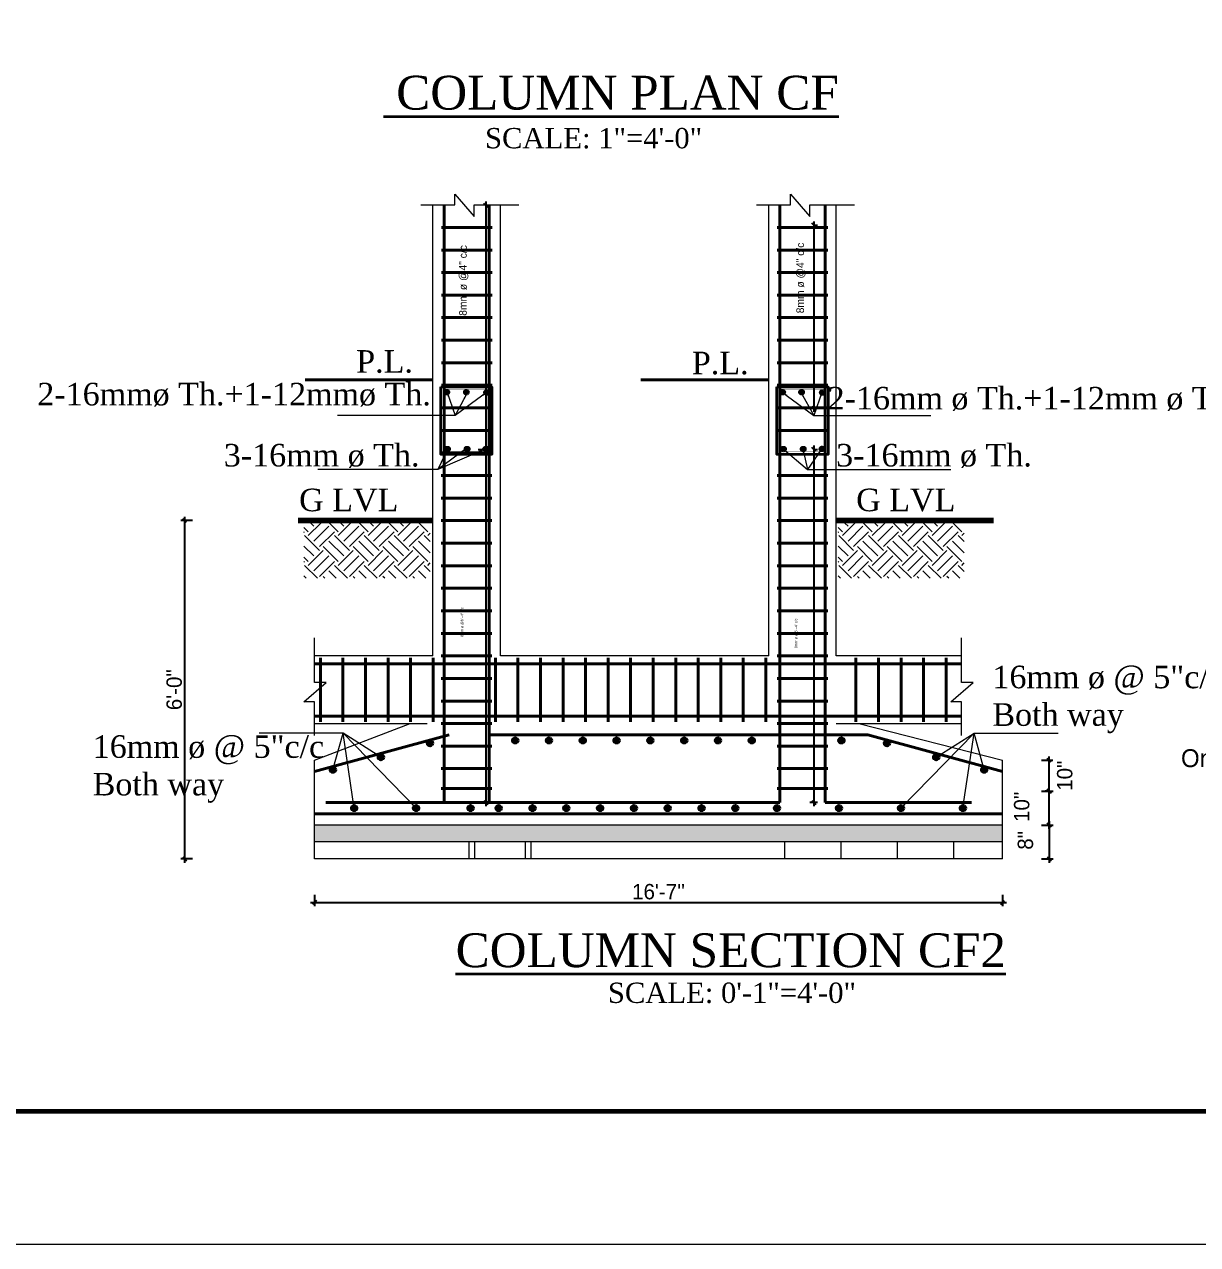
# Model space of a CAD drawing. Header units: inches. Extents: x -12073856 to 12321241, y -1226296 to 1319224.
# Drawn here: x 121925.4 to 122383.5, y 44298.9 to 44775.1 of the extents above; entities that cross this region are included whole.
import ezdxf
from ezdxf.enums import TextEntityAlignment as Align

# ---------------------------------------------------------------- set-up
doc = ezdxf.new("R2010")
doc.units = ezdxf.units.IN
doc.header["$MEASUREMENT"] = 0
doc.header["$PDMODE"] = 35
doc.linetypes.add('ACAD_ISO04W100', pattern=[30, 24, -3, 0, -3])
for name, color, linetype, lineweight in [('BORDER', 7, 'Continuous', 60), ('cl', 4, 'ACAD_ISO04W100', 15), ('Column', 181, 'Continuous', 40), ('DIM_LINE', 173, 'Continuous', 20), ('HACTH', 253, 'Continuous', 5), ('Hatch', 9, 'Continuous', 9), ('ST-REINFOR', 201, 'Continuous', 40), ('TEXT', 255, 'Continuous', 35), ('TRENCH', 1, 'Continuous', 35), ('WALL ELV', 20, 'Continuous', 20), ('WALL SEC', 2, 'Continuous', 35), ('Window', 3, 'Continuous', 0)]:
    doc.layers.add(name, color=color, linetype=linetype, lineweight=lineweight)
doc.styles.add('NIR', font='COPRGTL.TTF')
doc.styles.add('ordinary', font='times.ttf')
doc.styles.get("Standard").update_dxf_attribs({"font": 'arial.ttf'})
doc.styles.add('Text', font='GOTHIC.TTF', dxfattribs={"height": 6})
doc.styles.add('TIMES 48', font='times.ttf', dxfattribs={"height": 4})
doc.dimstyles.new('Copy of Standard', dxfattribs={"dimtxt": 12, "dimasz": 4, "dimexe": 0, "dimexo": 6, "dimgap": 3, "dimtad": 1, "dimdec": 0, "dimzin": 0, "dimdsep": 46, "dimlunit": 4, "dimtxsty": 'Standard', "dimblk": 'ARCHTICK', "dimcen": 0.09, "dimdle": 3, "dimclrd": 256, "dimadec": 0, "dimazin": 0, "dimtfac": 1, "dimtdec": 0, "dimtofl": 0, "dimtmove": 0, "dimatfit": 3, "dimfxl": 1, "dimfxlon": 1, "dimtolj": 1, "dimtzin": 0, "dimlwd": -1, "dimarcsym": 0})
doc.dimstyles.new('nir 48', dxfattribs={"dimscale": 0.5, "dimtxt": 24, "dimasz": 3, "dimexe": 3, "dimexo": 6, "dimgap": 2, "dimtad": 3, "dimdec": 0, "dimzin": 3, "dimlunit": 4, "dimtxsty": 'NIR', "dimblk": 'OBLIQUE', "dimcen": 2.5, "dimdle": 3, "dimclrt": 3, "dimadec": 0, "dimazin": 0, "dimtfac": 1, "dimtdec": 0, "dimtmove": 2, "dimatfit": 3, "dimfxl": 1, "dimarcsym": 0})

# ---------------------------------------------------------------- blocks, each defined once
blk = doc.blocks.new('REIURETT')
at = {"layer": 'TEXT', "style": 'Text'}
blk.add_text('One layer brick flat soling', height=7, dxfattribs=at).set_placement((879823.52, -15213.72))
blk = doc.blocks.new('_ArchTick')
at = {"color": 0, "linetype": 'ByBlock', "const_width": 0.15}
blk.add_lwpolyline([(-0.5, -0.5), (0.5, 0.5)], dxfattribs=at)
blk = doc.blocks.new('_Oblique')
at = {"color": 0, "linetype": 'ByBlock', "lineweight": -2}
blk.add_line((-0.5, -0.5), (0.5, 0.5), dxfattribs=at)
blk = doc.blocks.new('*D1444')
at = {"layer": 'Defpoints', "color": 0, "transparency": 16777216}
for p in [(122103.48, 44704.42), (122105.6, 44609.22), (122111.26, 44609.22)]:
    blk.add_point(p, dxfattribs=at)
at = {"layer": 'DIM_LINE', "color": 0, "linetype": 'ByBlock', "lineweight": -2, "transparency": 16777216}
blk.add_line((122105.6, 44705.92), (122105.6, 44607.72), dxfattribs=at)
at = {"layer": 'DIM_LINE', "color": 0, "lineweight": -2, "transparency": 16777216}
for p, q in [((122105.6, 44704.42), (122107.1, 44704.42)), ((122108.26, 44609.22), (122104.1, 44609.22))]:
    blk.add_line(p, q, dxfattribs=at)
at = {"layer": 'DIM_LINE', "color": 0, "lineweight": -2, "transparency": 16777216, "xscale": 1.5, "yscale": 1.5, "zscale": 1.5}
for p, rotation in [((122105.6, 44704.42), 90), ((122105.6, 44609.22), 270)]:
    blk.add_blockref('_Oblique', p, dxfattribs=dict(at, rotation=rotation))
at = {"layer": 'DIM_LINE', "color": 3, "transparency": 16777216, "insert": (122096.92, 44675.14), "char_height": 3, "attachment_point": 5, "rotation": 90, "style": 'NIR'}
blk.add_mtext('8mm ø @4" c/c', dxfattribs=at)
blk = doc.blocks.new('*D1445')
at = {"layer": 'Defpoints', "color": 0, "transparency": 16777216}
for p in [(122091.46, 44609.22), (122105.6, 44471.43), (122106.86, 44471.43)]:
    blk.add_point(p, dxfattribs=at)
at = {"layer": 'DIM_LINE', "color": 0, "lineweight": -2, "transparency": 16777216}
for p, q in [((122102.6, 44609.22), (122107.1, 44609.22)), ((122105.6, 44471.43), (122104.1, 44471.43))]:
    blk.add_line(p, q, dxfattribs=at)
at = {"layer": 'DIM_LINE', "color": 0, "linetype": 'ByBlock', "lineweight": -2, "transparency": 16777216}
blk.add_line((122105.6, 44610.72), (122105.6, 44469.93), dxfattribs=at)
at = {"layer": 'DIM_LINE', "color": 0, "lineweight": -2, "transparency": 16777216, "xscale": 1.5, "yscale": 1.5, "zscale": 1.5}
for p, rotation in [((122105.6, 44609.22), 90), ((122105.6, 44471.43), 270)]:
    blk.add_blockref('_Oblique', p, dxfattribs=dict(at, rotation=rotation))
at = {"layer": 'DIM_LINE', "color": 3, "transparency": 16777216, "insert": (122096.39, 44541.84), "char_height": 1, "attachment_point": 5, "rotation": 90, "style": 'NIR'}
blk.add_mtext('8mm ø @6"+4" c/c', dxfattribs=at)
blk = doc.blocks.new('*D1446')
at = {"layer": 'Defpoints', "color": 0, "transparency": 16777216}
for p in [(122233.2, 44696.71), (122233.62, 44625.4), (122233.62, 44625.4)]:
    blk.add_point(p, dxfattribs=at)
at = {"layer": 'DIM_LINE', "color": 0, "linetype": 'ByBlock', "lineweight": -2, "transparency": 16777216}
blk.add_line((122233.62, 44698.21), (122233.62, 44623.9), dxfattribs=at)
at = {"layer": 'DIM_LINE', "color": 0, "lineweight": -2, "transparency": 16777216}
for p, q in [((122233.62, 44696.71), (122235.12, 44696.71)), ((122233.62, 44625.4), (122232.12, 44625.4))]:
    blk.add_line(p, q, dxfattribs=at)
at = {"layer": 'DIM_LINE', "color": 0, "lineweight": -2, "transparency": 16777216, "xscale": 1.5, "yscale": 1.5, "zscale": 1.5}
for p, rotation in [((122233.62, 44696.71), 90), ((122233.62, 44625.4), 270)]:
    blk.add_blockref('_Oblique', p, dxfattribs=dict(at, rotation=rotation))
at = {"layer": 'DIM_LINE', "color": 3, "transparency": 16777216, "insert": (122228.62, 44676.12), "char_height": 3, "attachment_point": 5, "rotation": 90, "style": 'NIR'}
blk.add_mtext('8mm ø @4" c/c', dxfattribs=at)
blk = doc.blocks.new('*D1447')
at = {"layer": 'Defpoints', "color": 0, "transparency": 16777216}
for p in [(122231.42, 44609.22), (122233.62, 44471.43), (122238.02, 44471.43)]:
    blk.add_point(p, dxfattribs=at)
at = {"layer": 'DIM_LINE', "color": 0, "linetype": 'ByBlock', "lineweight": -2, "transparency": 16777216}
blk.add_line((122233.62, 44610.72), (122233.62, 44469.93), dxfattribs=at)
at = {"layer": 'DIM_LINE', "color": 0, "lineweight": -2, "transparency": 16777216}
for p, q in [((122233.62, 44609.22), (122235.12, 44609.22)), ((122235.02, 44471.43), (122232.12, 44471.43))]:
    blk.add_line(p, q, dxfattribs=at)
at = {"layer": 'DIM_LINE', "color": 0, "lineweight": -2, "transparency": 16777216, "xscale": 1.5, "yscale": 1.5, "zscale": 1.5}
for p, rotation in [((122233.62, 44609.22), 90), ((122233.62, 44471.43), 270)]:
    blk.add_blockref('_Oblique', p, dxfattribs=dict(at, rotation=rotation))
at = {"layer": 'DIM_LINE', "color": 3, "transparency": 16777216, "insert": (122226.81, 44537.43), "char_height": 1, "attachment_point": 5, "rotation": 90, "style": 'NIR'}
blk.add_mtext('8mm ø @6"+4" c/c', dxfattribs=at)
blk = doc.blocks.new('*D1448')
at = {"layer": 'Defpoints', "color": 0, "transparency": 16777216}
for p in [(121987.99, 44581.43), (122002.2, 44581.43), (122002.2, 44449.43)]:
    blk.add_point(p, dxfattribs=at)
at = {"layer": 'DIM_LINE', "color": 0, "lineweight": -2, "transparency": 16777216}
for p, q in [((121990.99, 44581.43), (121986.49, 44581.43)), ((121990.99, 44449.43), (121986.49, 44449.43))]:
    blk.add_line(p, q, dxfattribs=at)
at = {"layer": 'DIM_LINE', "color": 0, "linetype": 'ByBlock', "lineweight": -2, "transparency": 16777216}
blk.add_line((121987.99, 44447.93), (121987.99, 44582.93), dxfattribs=at)
at = {"layer": 'DIM_LINE', "color": 0, "lineweight": -2, "transparency": 16777216, "xscale": 1.5, "yscale": 1.5, "zscale": 1.5}
for p, rotation in [((121987.99, 44581.43), 90), ((121987.99, 44449.43), 270)]:
    blk.add_blockref('_Oblique', p, dxfattribs=dict(at, rotation=rotation))
at = {"layer": 'DIM_LINE', "color": 3, "transparency": 16777216, "insert": (121983.89, 44515.43), "char_height": 6, "attachment_point": 5, "rotation": 90, "style": 'NIR'}
blk.add_mtext('6\'-0"', dxfattribs=at)
blk = doc.blocks.new('*D1449')
at = {"layer": 'Defpoints', "color": 0, "transparency": 16777216}
for p in [(122284.97, 44462.63), (122284.97, 44449.43), (122325.55, 44449.43)]:
    blk.add_point(p, dxfattribs=at)
at = {"layer": 'DIM_LINE', "color": 0, "lineweight": -2, "transparency": 16777216}
for p, q in [((122322.55, 44462.63), (122327.05, 44462.63)), ((122322.55, 44449.43), (122327.05, 44449.43))]:
    blk.add_line(p, q, dxfattribs=at)
at = {"layer": 'DIM_LINE', "color": 0, "linetype": 'ByBlock', "lineweight": -2, "transparency": 16777216}
blk.add_line((122325.55, 44464.13), (122325.55, 44447.93), dxfattribs=at)
at = {"layer": 'DIM_LINE', "color": 0, "lineweight": -2, "transparency": 16777216, "xscale": 1.5, "yscale": 1.5, "zscale": 1.5}
for p, rotation in [((122325.55, 44462.63), 90), ((122325.55, 44449.43), 270)]:
    blk.add_blockref('_Oblique', p, dxfattribs=dict(at, rotation=rotation))
at = {"layer": 'DIM_LINE', "color": 3, "transparency": 16777216, "insert": (122316.3, 44456.64), "char_height": 6, "attachment_point": 5, "rotation": 90, "style": 'NIR'}
blk.add_mtext('8"', dxfattribs=at)
blk = doc.blocks.new('*D1450')
at = {"layer": 'Defpoints', "color": 0, "transparency": 16777216}
for p in [(122285.22, 44475.83), (122325.55, 44475.83), (122266.76, 44462.63)]:
    blk.add_point(p, dxfattribs=at)
at = {"layer": 'DIM_LINE', "color": 0, "lineweight": -2, "transparency": 16777216}
for p, q in [((122322.55, 44475.83), (122327.05, 44475.83)), ((122322.55, 44462.63), (122327.05, 44462.63))]:
    blk.add_line(p, q, dxfattribs=at)
at = {"layer": 'DIM_LINE', "color": 0, "linetype": 'ByBlock', "lineweight": -2, "transparency": 16777216}
blk.add_line((122325.55, 44461.13), (122325.55, 44477.33), dxfattribs=at)
at = {"layer": 'DIM_LINE', "color": 0, "lineweight": -2, "transparency": 16777216, "xscale": 1.5, "yscale": 1.5, "zscale": 1.5}
for p, rotation in [((122325.55, 44475.83), 90), ((122325.55, 44462.63), 270)]:
    blk.add_blockref('_Oblique', p, dxfattribs=dict(at, rotation=rotation))
at = {"layer": 'DIM_LINE', "color": 3, "transparency": 16777216, "insert": (122314.84, 44469.72), "char_height": 6, "attachment_point": 5, "rotation": 90, "style": 'NIR'}
blk.add_mtext('10"', dxfattribs=at)
blk = doc.blocks.new('*D1452')
at = {"layer": 'Defpoints', "color": 0, "transparency": 16777216}
for p in [(122038.66, 44449.43), (122307.36, 44449.43), (122307.36, 44432.4)]:
    blk.add_point(p, dxfattribs=at)
at = {"layer": 'DIM_LINE', "color": 0, "lineweight": -2, "transparency": 16777216}
for p, q in [((122038.66, 44435.4), (122038.66, 44430.9)), ((122307.36, 44435.4), (122307.36, 44430.9))]:
    blk.add_line(p, q, dxfattribs=at)
at = {"layer": 'DIM_LINE', "color": 0, "linetype": 'ByBlock', "lineweight": -2, "transparency": 16777216}
blk.add_line((122037.16, 44432.4), (122308.86, 44432.4), dxfattribs=at)
at = {"layer": 'DIM_LINE', "color": 0, "lineweight": -2, "transparency": 16777216, "xscale": 1.5, "yscale": 1.5, "zscale": 1.5, "rotation": 180}
blk.add_blockref('_Oblique', (122038.66, 44432.4), dxfattribs=at)
at = {"layer": 'DIM_LINE', "color": 0, "lineweight": -2, "transparency": 16777216, "xscale": 1.5, "yscale": 1.5, "zscale": 1.5}
blk.add_blockref('_Oblique', (122307.36, 44432.4), dxfattribs=at)
at = {"layer": 'DIM_LINE', "color": 3, "transparency": 16777216, "insert": (122173.01, 44436.59), "char_height": 6, "attachment_point": 5, "style": 'NIR'}
blk.add_mtext("16'-7''", dxfattribs=at)
blk = doc.blocks.new('*D1453')
at = {"layer": 'Defpoints', "color": 0, "transparency": 16777216}
for p in [(122307.36, 44487.9), (122325.54, 44487.9), (122325.55, 44475.83)]:
    blk.add_point(p, dxfattribs=at)
at = {"layer": 'DIM_LINE', "color": 0, "lineweight": -2, "transparency": 16777216}
for p, q in [((122322.54, 44487.9), (122327.04, 44487.9)), ((122325.54, 44475.83), (122324.04, 44475.83))]:
    blk.add_line(p, q, dxfattribs=at)
at = {"layer": 'DIM_LINE', "color": 0, "linetype": 'ByBlock', "lineweight": -2, "transparency": 16777216}
blk.add_line((122325.54, 44474.33), (122325.54, 44489.4), dxfattribs=at)
at = {"layer": 'DIM_LINE', "color": 0, "lineweight": -2, "transparency": 16777216, "xscale": 1.5, "yscale": 1.5, "zscale": 1.5}
for p, rotation in [((122325.54, 44487.9), 90), ((122325.54, 44475.83), 270)]:
    blk.add_blockref('_Oblique', p, dxfattribs=dict(at, rotation=rotation))
at = {"layer": 'DIM_LINE', "color": 3, "transparency": 16777216, "insert": (122331.65, 44481.87), "char_height": 6, "attachment_point": 5, "rotation": 90, "style": 'NIR'}
blk.add_mtext('10"', dxfattribs=at)

msp = doc.modelspace()

# ---------------------------------------------------------------- hatches: boundary and pattern name
at = {"layer": 'HACTH'}
h = msp.add_hatch(dxfattribs=at)
h.set_pattern_fill('AR-CONC', color=256, scale=1.1, style=0)
h.set_pattern_definition([(50, (-33883.842, 202192.671), (7.889862, -0.69027348), [0.825, -9.075]), (355, (-33883.842, 202192.671), (-1.52626467, 8.27411347), [0.66, -7.26]), (100.4514, (-33883.185, 202192.6135), (6.3636032, 7.58383496), [0.7011421, -7.71256323]), (46.1842, (-33883.842, 202194.871), (11.73965153, -1.82070916), [1.2375, -13.6125]), (96.6356, (-33882.864, 202194.719), (10.28128976, 10.7152966), [1.0517132, -11.568843]), (351.1842, (-33883.842, 202194.871), (10.2812814, 10.7153046), [0.99, -10.89]), (21, (-33882.742, 202194.321), (6.56597757, -4.4288078), [0.825, -9.075]), (326, (-33882.742, 202194.321), (2.67646865, 7.9766505), [0.66, -7.26]), (71.4514, (-33882.195, 202193.952), (9.24244891, 3.54783546), [0.7011421, -7.71256323]), (37.5, (-33883.8423, 202192.671), (0.13375841, 3.661832392), [0, -7.172, 0, -7.37, 0, -7.2875]), (7.5, (-33883.8423, 202192.671), (2.89376491, 4.33852883), [0, -4.202, 0, -7.007, 0, -2.7775]), (327.5, (-33886.2953, 202192.671), (5.872046798, -0.24810359), [0, -2.75, 0, -8.58, 0, -11.385]), (317.5, (-33887.3953, 202192.671), (6.41504786, 1.1011548), [0, -3.575, 0, -5.698, 0, -8.085])])
h.paths.add_polyline_path([(122038.66, 44462.63), (122038.66, 44456.03), (122307.36, 44456.03), (122307.36, 44462.63)])
at = {"layer": 'Hatch'}
h = msp.add_hatch(dxfattribs=at)
h.set_pattern_fill('EARTH', color=256, scale=33, angle=45, style=0)
h.set_pattern_definition([(45, (41781.509, 7994.3914), (1e-15, 11.6672619), [8.25, -8.25]), (45, (41779.3215, 7996.579), (1e-15, 11.6672619), [8.25, -8.25]), (45, (41777.134, 7998.767), (1e-15, 11.6672619), [8.25, -8.25]), (135, (41777.134, 8000.225), (-11.6672619, 1e-15), [8.25, -8.25]), (135, (41779.3215, 8002.413), (-11.6672619, 1e-15), [8.25, -8.25]), (135, (41781.509, 8004.6), (-11.6672619, 1e-15), [8.25, -8.25])])
h.paths.add_polyline_path([(122083.84, 44580.48), (122034.56, 44580.48), (122034.56, 44558.91), (122083.84, 44558.91)])
h = msp.add_hatch(dxfattribs=at)
h.set_pattern_fill('EARTH', color=256, scale=33, angle=45, style=0)
h.set_pattern_definition([(45, (41990.082, 7994.3914), (1e-15, 11.6672619), [8.25, -8.25]), (45, (41987.894, 7996.579), (1e-15, 11.6672619), [8.25, -8.25]), (45, (41985.707, 7998.767), (1e-15, 11.6672619), [8.25, -8.25]), (135, (41985.707, 8000.225), (-11.6672619, 1e-15), [8.25, -8.25]), (135, (41987.894, 8002.413), (-11.6672619, 1e-15), [8.25, -8.25]), (135, (41990.082, 8004.6), (-11.6672619, 1e-15), [8.25, -8.25])])
h.paths.add_polyline_path([(122292.41, 44580.48), (122243.13, 44580.48), (122243.13, 44558.91), (122292.41, 44558.91)])
at = {"layer": 'WALL SEC'}
for points in [[(122089.53, 44631.55, 1), (122091.12, 44631.55, 1)], [(122089.53, 44631.55, 1), (122091.12, 44631.55, 1)], [(122091.15, 44631.55, -1), (122089.57, 44631.55, -1)], [(122097.17, 44631.55, 1), (122098.76, 44631.55, 1)], [(122097.17, 44631.55, 1), (122098.76, 44631.55, 1)], [(122098.79, 44631.55, -1), (122097.21, 44631.55, -1)], [(122105.05, 44631.43, 1), (122106.63, 44631.43, 1)], [(122105.05, 44631.43, 1), (122106.63, 44631.43, 1)], [(122106.67, 44631.43, -1), (122105.08, 44631.43, -1)], [(122220.68, 44631.55, 1), (122222.26, 44631.55, 1)], [(122220.68, 44631.55, 1), (122222.26, 44631.55, 1)], [(122222.3, 44631.55, -1), (122220.71, 44631.55, -1)], [(122228.04, 44631.55, 1), (122229.63, 44631.55, 1)], [(122228.04, 44631.55, 1), (122229.63, 44631.55, 1)], [(122229.66, 44631.55, -1), (122228.08, 44631.55, -1)], [(122236.19, 44631.43, 1), (122237.78, 44631.43, 1)], [(122236.19, 44631.43, 1), (122237.78, 44631.43, 1)], [(122237.81, 44631.43, -1), (122236.23, 44631.43, -1)], [(122089.76, 44609.36, 1), (122091.35, 44609.36, 1)], [(122089.76, 44609.36, 1), (122091.35, 44609.36, 1)], [(122091.38, 44609.36, -1), (122089.8, 44609.36, -1)], [(122097.46, 44609.36, 1), (122099.05, 44609.36, 1)], [(122097.46, 44609.36, 1), (122099.05, 44609.36, 1)], [(122099.08, 44609.36, -1), (122097.5, 44609.36, -1)], [(122104.79, 44609.42, 1), (122106.37, 44609.42, 1)], [(122104.79, 44609.42, 1), (122106.37, 44609.42, 1)], [(122106.41, 44609.42, -1), (122104.82, 44609.42, -1)], [(122220.99, 44609.36, 1), (122222.58, 44609.36, 1)], [(122220.99, 44609.36, 1), (122222.58, 44609.36, 1)], [(122222.61, 44609.36, -1), (122221.03, 44609.36, -1)], [(122228.69, 44609.36, 1), (122230.28, 44609.36, 1)], [(122228.69, 44609.36, 1), (122230.28, 44609.36, 1)], [(122230.31, 44609.36, -1), (122228.73, 44609.36, -1)], [(122236.02, 44609.42, 1), (122237.61, 44609.42, 1)], [(122236.02, 44609.42, 1), (122237.61, 44609.42, 1)], [(122237.64, 44609.42, -1), (122236.06, 44609.42, -1)], [(122082.69, 44494.54, 1), (122084.89, 44494.54, 1)], [(122118.13, 44495.64, -1), (122115.93, 44495.64, -1)], [(122131.33, 44495.64, -1), (122129.13, 44495.64, -1)], [(122144.53, 44495.64, -1), (122142.33, 44495.64, -1)], [(122157.73, 44495.64, -1), (122155.53, 44495.64, -1)], [(122170.93, 44495.64, -1), (122168.73, 44495.64, -1)], [(122184.13, 44495.64, -1), (122181.93, 44495.64, -1)], [(122197.33, 44495.64, -1), (122195.13, 44495.64, -1)], [(122210.53, 44495.64, -1), (122208.33, 44495.64, -1)], [(122245.52, 44495.64, -1), (122243.32, 44495.64, -1)], [(122263.33, 44494.54, -1), (122261.13, 44494.54, -1)], [(122063.48, 44489.07, 1), (122065.68, 44489.07, 1)], [(122282.54, 44489.07, -1), (122280.34, 44489.07, -1)], [(122044.75, 44484.17, 1), (122046.95, 44484.17, 1)], [(122301.27, 44484.17, -1), (122299.07, 44484.17, -1)], [(122055.25, 44469.22, 1), (122053.05, 44469.22, 1)], [(122079.45, 44469.22, 1), (122077.25, 44469.22, 1)], [(122098.5, 44469.22, -1), (122100.7, 44469.22, -1)], [(122109.5, 44469.22, -1), (122111.7, 44469.22, -1)], [(122122.7, 44469.22, -1), (122124.9, 44469.22, -1)], [(122135.9, 44469.22, -1), (122138.1, 44469.22, -1)], [(122149.1, 44469.22, -1), (122151.3, 44469.22, -1)], [(122162.3, 44469.22, -1), (122164.5, 44469.22, -1)], [(122175.5, 44469.22, -1), (122177.7, 44469.22, -1)], [(122188.7, 44469.22, -1), (122190.9, 44469.22, -1)], [(122201.9, 44469.22, -1), (122204.1, 44469.22, -1)], [(122218.17, 44469.22, -1), (122220.37, 44469.22, -1)], [(122242.37, 44469.22, -1), (122244.57, 44469.22, -1)], [(122266.57, 44469.22, -1), (122268.77, 44469.22, -1)], [(122290.77, 44469.22, -1), (122292.97, 44469.22, -1)]]:
    msp.add_hatch(color=256, dxfattribs=at).paths.add_polyline_path(points)

# ---------------------------------------------------------------- linework, layer by layer
at = {"layer": 'BORDER'}
msp.add_lwpolyline([(123444.42, 46441.74), (123444.42, 44350.89), (120381.59, 44350.89), (120381.59, 46441.74)], close=True, dxfattribs=at)
at = {"layer": 'Column', "const_width": 0.22}
for points in [[(122090.22, 44632.59), (122105.76, 44632.59, -0.414214), (122106.86, 44631.49), (122106.86, 44609.49, -0.414214), (122105.76, 44608.39), (122090.22, 44608.39, -0.414214), (122089.12, 44609.49), (122089.12, 44631.49, -0.414214)], [(122221.45, 44632.59), (122236.99, 44632.59, -0.414214), (122238.09, 44631.49), (122238.09, 44609.49, -0.414214), (122236.99, 44608.39), (122221.45, 44608.39, -0.414214), (122220.35, 44609.49), (122220.35, 44631.49, -0.414214)]]:
    msp.add_lwpolyline(points, format="xyb", close=True, dxfattribs=at)
at = {"layer": 'DIM_LINE'}
for p, q in [((122106.95, 44631.49), (122106.12, 44630.33)), ((122238.09, 44631.49), (122237.27, 44630.33))]:
    msp.add_line(p, q, dxfattribs=at)
at = {"layer": 'DIM_LINE', "const_width": 2.2}
for points in [[(122032.23, 44581.43), (122084.86, 44581.43)], [(122303.85, 44581.43), (122242.42, 44581.43)]]:
    msp.add_lwpolyline(points, dxfattribs=at)
at = {"layer": 'HACTH'}
for p, q in [((122099.09, 44449.43), (122099.09, 44456.03)), ((122101.29, 44449.43), (122101.29, 44456.03)), ((122121.09, 44449.43), (122121.09, 44456.03)), ((122123.29, 44449.43), (122123.29, 44456.03)), ((122222.29, 44449.43), (122222.29, 44456.03)), ((122244.29, 44449.43), (122244.29, 44456.03)), ((122266.29, 44449.43), (122266.29, 44456.03)), ((122288.29, 44449.43), (122288.29, 44456.03))]:
    msp.add_line(p, q, dxfattribs=at)
at = {"layer": 'Hatch', "linetype": 'Continuous'}
for points in [[(122080.24, 44704.63), (122093.44, 44704.63), (122093.43, 44708.8), (122100.97, 44700.12), (122100.98, 44704.63), (122118.4, 44704.63)], [(122211.31, 44704.63), (122224.51, 44704.63), (122224.5, 44708.8), (122232.05, 44700.12), (122232.05, 44704.63), (122249.47, 44704.63)], [(122038.66, 44497.52), (122038.66, 44510.72), (122034.5, 44510.72), (122043.17, 44518.26), (122038.66, 44518.26), (122038.66, 44535.68)], [(122291.33, 44497.52), (122291.33, 44510.72), (122287.17, 44510.72), (122295.84, 44518.26), (122291.33, 44518.26), (122291.33, 44535.68)]]:
    msp.add_lwpolyline(points, dxfattribs=at)
at = {"layer": 'ST-REINFOR'}
for p, q in [((122089.26, 44471.43), (122089.26, 44704.63)), ((122106.86, 44471.43), (122106.86, 44704.63)), ((122220.42, 44471.43), (122220.42, 44704.63)), ((122238.02, 44471.43), (122238.02, 44704.63)), ((122088.25, 44695.83), (122108.05, 44695.83)), ((122219.32, 44695.83), (122239.12, 44695.83)), ((122088.25, 44687.03), (122108.05, 44687.03)), ((122219.32, 44687.03), (122239.12, 44687.03)), ((122088.25, 44678.23), (122108.05, 44678.23)), ((122219.32, 44678.23), (122239.12, 44678.23)), ((122088.25, 44669.43), (122108.05, 44669.43)), ((122219.32, 44669.43), (122239.12, 44669.43)), ((122088.25, 44660.63), (122108.05, 44660.63)), ((122219.32, 44660.63), (122239.12, 44660.63)), ((122088.25, 44651.83), (122108.05, 44651.83)), ((122219.32, 44651.83), (122239.12, 44651.83)), ((122088.25, 44643.03), (122108.05, 44643.03)), ((122219.32, 44643.03), (122239.12, 44643.03)), ((122084.95, 44636.43), (122035.04, 44636.43)), ((122088.25, 44634.23), (122108.05, 44634.23)), ((122216.02, 44636.43), (122166.12, 44636.43)), ((122219.32, 44634.23), (122239.12, 44634.23)), ((122088.25, 44625.43), (122108.05, 44625.43)), ((122219.32, 44625.43), (122239.12, 44625.43)), ((122088.16, 44616.63), (122107.96, 44616.63)), ((122219.32, 44616.63), (122239.12, 44616.63)), ((122088.16, 44607.83), (122107.96, 44607.83)), ((122088.16, 44599.03), (122107.96, 44599.03)), ((122219.32, 44599.03), (122239.12, 44599.03)), ((122088.16, 44590.23), (122107.96, 44590.23)), ((122219.32, 44590.23), (122239.12, 44590.23)), ((122088.16, 44581.43), (122107.96, 44581.43)), ((122219.32, 44581.43), (122239.12, 44581.43)), ((122088.16, 44572.63), (122107.96, 44572.63)), ((122219.32, 44572.63), (122239.12, 44572.63)), ((122088.16, 44563.83), (122107.96, 44563.83)), ((122219.32, 44563.83), (122239.12, 44563.83)), ((122088.16, 44555.03), (122107.96, 44555.03)), ((122219.32, 44555.03), (122239.12, 44555.03)), ((122088.16, 44546.23), (122107.96, 44546.23)), ((122219.32, 44546.23), (122239.12, 44546.23)), ((122088.16, 44537.43), (122107.96, 44537.43)), ((122219.32, 44537.43), (122239.12, 44537.43)), ((122088.16, 44528.63), (122107.96, 44528.63)), ((122219.32, 44528.63), (122239.12, 44528.63)), ((122038.66, 44525.59), (122291.33, 44525.59)), ((122040.97, 44527.85), (122040.97, 44502.88)), ((122049.77, 44527.85), (122049.77, 44502.88)), ((122058.57, 44527.85), (122058.57, 44502.88)), ((122067.37, 44527.85), (122067.37, 44502.88)), ((122076.17, 44527.85), (122076.17, 44502.88)), ((122084.97, 44527.85), (122084.97, 44502.88)), ((122109.31, 44527.85), (122109.31, 44502.88)), ((122118.11, 44527.85), (122118.11, 44502.88)), ((122126.91, 44527.85), (122126.91, 44502.88)), ((122135.71, 44527.85), (122135.71, 44502.88)), ((122144.51, 44527.85), (122144.51, 44502.88)), ((122153.31, 44527.85), (122153.31, 44502.88)), ((122162.11, 44527.85), (122162.11, 44502.88)), ((122170.91, 44527.85), (122170.91, 44502.88)), ((122179.71, 44527.85), (122179.71, 44502.88)), ((122188.51, 44527.85), (122188.51, 44502.88)), ((122197.31, 44527.85), (122197.31, 44502.88)), ((122206.11, 44527.85), (122206.11, 44502.88)), ((122214.91, 44527.85), (122214.91, 44502.88)), ((122250.11, 44527.85), (122250.11, 44502.88)), ((122258.91, 44527.85), (122258.91, 44502.88)), ((122267.71, 44527.85), (122267.71, 44502.88)), ((122276.51, 44527.85), (122276.51, 44502.88)), ((122285.31, 44527.85), (122285.31, 44502.88)), ((122088.16, 44519.83), (122107.96, 44519.83)), ((122219.32, 44519.83), (122239.12, 44519.83)), ((122088.16, 44511.03), (122107.96, 44511.03)), ((122219.32, 44511.03), (122239.12, 44511.03)), ((122291.33, 44505.15), (122038.66, 44505.17)), ((122088.16, 44502.23), (122107.96, 44502.23)), ((122219.32, 44502.23), (122239.12, 44502.23)), ((122091.22, 44497.83), (122038.66, 44483.46)), ((122106.86, 44497.83), (122239.16, 44497.83)), ((122254.8, 44497.83), (122186.06, 44497.83)), ((122254.8, 44497.83), (122307.36, 44483.46)), ((122088.16, 44493.43), (122107.96, 44493.43)), ((122219.32, 44493.43), (122239.12, 44493.43)), ((122088.16, 44484.63), (122107.96, 44484.63)), ((122219.32, 44484.63), (122239.12, 44484.63)), ((122088.16, 44476.92), (122107.96, 44476.92)), ((122219.32, 44476.92), (122239.12, 44476.92)), ((122043.06, 44471.43), (122091.53, 44471.43)), ((122060.66, 44471.43), (122117.86, 44471.43)), ((122220.42, 44471.43), (122106.86, 44471.43)), ((122238.02, 44471.43), (122295.22, 44471.43)), ((122307.36, 44467.03), (122038.66, 44467.03))]:
    msp.add_line(p, q, dxfattribs=at)
at = {"layer": 'TRENCH'}
for points in [[(122088.02, 44633.69), (122107.96, 44633.69), (122107.96, 44607.29), (122088.02, 44607.29)], [(122219.25, 44633.69), (122239.19, 44633.69), (122239.19, 44607.29), (122219.25, 44607.29)]]:
    msp.add_lwpolyline(points, close=True, dxfattribs=at)
at = {"layer": 'WALL ELV'}
for p, q in [((122084.86, 44528.63), (122084.86, 44704.63)), ((122111.26, 44528.63), (122111.26, 44704.63)), ((122216.02, 44528.63), (122216.02, 44704.63)), ((122242.42, 44528.63), (122242.42, 44704.63)), ((122084.86, 44528.63), (122038.66, 44528.63)), ((122216.02, 44528.63), (122111.26, 44528.63)), ((122291.33, 44528.63), (122242.42, 44528.63)), ((122038.66, 44502.23), (122082.66, 44502.23)), ((122038.66, 44487.9), (122076.06, 44502.23)), ((122242.42, 44502.23), (122291.33, 44502.23)), ((122251.22, 44502.23), (122307.36, 44487.9)), ((122038.66, 44449.43), (122038.66, 44487.9)), ((122307.36, 44449.43), (122307.36, 44487.9)), ((122307.36, 44462.63), (122038.66, 44462.63)), ((122307.36, 44456.03), (122038.66, 44456.03)), ((122307.36, 44449.43), (122038.66, 44449.43))]:
    msp.add_line(p, q, dxfattribs=at)
at = {"layer": 'WALL SEC'}
for centre, radius in [((122090.33, 44631.55), 0.792), ((122090.33, 44631.55), 0.792), ((122090.36, 44631.55), 0.792), ((122097.97, 44631.55), 0.792), ((122097.97, 44631.55), 0.792), ((122098, 44631.55), 0.792), ((122105.84, 44631.43), 0.792), ((122105.84, 44631.43), 0.792), ((122105.87, 44631.43), 0.792), ((122221.47, 44631.55), 0.792), ((122221.47, 44631.55), 0.792), ((122221.5, 44631.55), 0.792), ((122228.84, 44631.55), 0.792), ((122228.84, 44631.55), 0.792), ((122228.87, 44631.55), 0.792), ((122236.98, 44631.43), 0.792), ((122236.98, 44631.43), 0.792), ((122237.02, 44631.43), 0.792), ((122090.55, 44609.36), 0.792), ((122090.55, 44609.36), 0.792), ((122090.59, 44609.36), 0.792), ((122098.25, 44609.36), 0.792), ((122098.25, 44609.36), 0.792), ((122098.29, 44609.36), 0.792), ((122105.58, 44609.42), 0.792), ((122105.58, 44609.42), 0.792), ((122105.62, 44609.42), 0.792), ((122221.78, 44609.36), 0.792), ((122221.78, 44609.36), 0.792), ((122221.82, 44609.36), 0.792), ((122229.48, 44609.36), 0.792), ((122229.48, 44609.36), 0.792), ((122229.52, 44609.36), 0.792), ((122236.81, 44609.42), 0.792), ((122236.81, 44609.42), 0.792), ((122236.85, 44609.42), 0.792), ((122083.79, 44494.54), 1.1), ((122117.03, 44495.64), 1.1), ((122130.23, 44495.64), 1.1), ((122143.43, 44495.64), 1.1), ((122156.63, 44495.64), 1.1), ((122169.83, 44495.64), 1.1), ((122183.03, 44495.64), 1.1), ((122196.23, 44495.64), 1.1), ((122209.43, 44495.64), 1.1), ((122244.42, 44495.64), 1.1), ((122262.23, 44494.54), 1.1), ((122064.58, 44489.07), 1.1), ((122281.44, 44489.07), 1.1), ((122045.85, 44484.17), 1.1), ((122300.17, 44484.17), 1.1), ((122054.15, 44469.22), 1.1), ((122078.35, 44469.22), 1.1), ((122099.6, 44469.22), 1.1), ((122110.6, 44469.22), 1.1), ((122123.8, 44469.22), 1.1), ((122137, 44469.22), 1.1), ((122150.2, 44469.22), 1.1), ((122163.4, 44469.22), 1.1), ((122176.6, 44469.22), 1.1), ((122189.8, 44469.22), 1.1), ((122203, 44469.22), 1.1), ((122219.27, 44469.22), 1.1), ((122243.47, 44469.22), 1.1), ((122267.67, 44469.22), 1.1), ((122291.87, 44469.22), 1.1)]:
    msp.add_circle(centre, radius, dxfattribs=at)
at = {"layer": 'Window'}
msp.add_lwpolyline([(123496.42, 46493.74), (123496.42, 44298.89), (120329.59, 44298.89), (120329.59, 46493.74)], close=True, dxfattribs=at)

# ---------------------------------------------------------------- block references
at = {"layer": 'cl', "color": 18, "linetype": 'Continuous', "lineweight": 30, "true_color": 0x000000}
msp.add_blockref('REIURETT', (-757446.49, 59698.94), dxfattribs=at)

# ---------------------------------------------------------------- texts
at = {"style": 'ordinary'}
for p in [(122066.02, 44643.55), (122197.1, 44642.94)]:
    msp.add_text('P.L.', height=8.8, dxfattribs=at).set_placement(p, align=Align.MIDDLE_CENTER)
at = {"char_height": 8.8, "width": 100.2211, "attachment_point": 5, "style": 'ordinary'}
for insert in [(122052.03, 44589.4), (122269.56, 44589.4)]:
    msp.add_mtext('{\\fTimes New Roman|b0|i0|c0|p18;G LVL}', dxfattribs=dict(at, insert=insert))
at = {"layer": 'TEXT', "style": 'TIMES 48'}
for s, p in [('%%U COLUMN PLAN CF', (122065.59, 44741.84)), ('%%UCOLUMN SECTION CF2', (122093.78, 44407.16))]:
    msp.add_text(s, height=13.2, dxfattribs=at).set_placement(p)
msp.add_text('SCALE: 0\'-1"=4\'-0"', height=7.92, dxfattribs=at).set_placement((122201.67, 44397.16), align=Align.MIDDLE_CENTER)
at = {"layer": 'TEXT', "insert": (122147.65, 44730.6), "char_height": 7.92, "width": 238.0749, "attachment_point": 5, "style": 'TIMES 48'}
msp.add_mtext('SCALE: 1"=4\'-0"', dxfattribs=at)
at = {"layer": 'TEXT', "color": 3, "char_height": 8.8, "attachment_point": 7, "style": 'TIMES 48'}
for s, insert in [('2-16mmø Th.+1-12mmø Th.', (121930.41, 44625.85)), ('16mm ø @ 5"c/c\\PBoth way', (122303.38, 44498.44)), ('16mm ø @ 5"c/c\\PBoth way', (121952.05, 44471.28))]:
    msp.add_mtext(s, dxfattribs=dict(at, insert=insert))
at = {"layer": 'TEXT', "char_height": 8.8, "attachment_point": 9, "style": 'TIMES 48'}
for s, insert in [('2-16mm ø Th.+1-12mm ø Th.', (122399.36, 44624.26)), ('3-16mm ø Th.', (122079.67, 44602.01)), ('3-16mm ø Th.', (122318.79, 44602.01))]:
    msp.add_mtext(s, dxfattribs=dict(at, insert=insert))

# ---------------------------------------------------------------- dimensions: what is measured, and where the dimension line sits
at = {"layer": 'DIM_LINE'}
for base, p1, p2, angle, text, override, picture, middle in [((122105.6, 44609.22), (122103.48, 44704.42), (122111.26, 44609.22), 270, '8mm ø @4" c/c', {"dimtxt": 6, "dimfxl": 6, "dimfxlon": 1, "dimarcsym": 1}, '*D1444', (122096.92, 44675.14)), ((122233.62, 44625.4), (122233.2, 44696.71), (122233.62, 44625.4), 270, '8mm ø @4" c/c', {"dimtxt": 6, "dimfxl": 6, "dimfxlon": 1, "dimarcsym": 1}, '*D1446', (122228.62, 44676.12)), ((122105.6, 44471.43), (122091.46, 44609.22), (122106.86, 44471.43), 270, '8mm ø @6"+4" c/c', {"dimtxt": 2, "dimfxl": 6, "dimfxlon": 1, "dimarcsym": 1}, '*D1445', (122096.39, 44541.84)), ((122233.62, 44471.43), (122231.42, 44609.22), (122238.02, 44471.43), 270, '8mm ø @6"+4" c/c', {"dimtxt": 2, "dimfxl": 6, "dimfxlon": 1, "dimarcsym": 1}, '*D1447', (122226.81, 44537.43)), ((122325.55, 44475.83), (122266.76, 44462.63), (122285.22, 44475.83), 90, '10"', {"dimtxt": 12, "dimfxl": 6, "dimfxlon": 1, "dimarcsym": 1}, '*D1450', (122314.84, 44469.72)), ((122325.55, 44449.43), (122284.97, 44462.63), (122284.97, 44449.43), 90, '8"', {"dimtxt": 12, "dimfxl": 6, "dimfxlon": 1, "dimarcsym": 1}, '*D1449', (122316.3, 44456.64))]:
    dim = msp.add_linear_dim(base=base, p1=p1, p2=p2, angle=angle, text=text, dimstyle='nir 48', override=override, dxfattribs=at)
    dim.commit()
    dim.dimension.update_dxf_attribs({"geometry": picture, "text_midpoint": middle, "dimtype": 160})
for base, p1, p2, text, picture, middle in [((121987.99, 44581.43), (122002.2, 44449.43), (122002.2, 44581.43), '6\'-0"', '*D1448', (121983.89, 44515.43)), ((122325.54, 44487.9), (122325.55, 44475.83), (122307.36, 44487.9), '10"', '*D1453', (122331.65, 44481.87))]:
    dim = msp.add_linear_dim(base=base, p1=p1, p2=p2, angle=90, text=text, dimstyle='nir 48', override={"dimtxt": 12, "dimfxl": 6, "dimfxlon": 1, "dimarcsym": 1}, dxfattribs=at)
    dim.commit()
    dim.dimension.update_dxf_attribs({"geometry": picture, "text_midpoint": middle})
dim = msp.add_linear_dim(base=(122307.36, 44432.4), p1=(122038.66, 44449.43), p2=(122307.36, 44449.43), text="16'-7''", dimstyle='nir 48', override={"dimtxt": 12, "dimfxl": 6, "dimfxlon": 1, "dimarcsym": 1}, dxfattribs=at)
dim.commit()
dim.dimension.update_dxf_attribs({"geometry": '*D1452', "text_midpoint": (122173.01, 44436.59)})

# ---------------------------------------------------------------- leaders
at = {"layer": 'Hatch', "linetype": 'Continuous'}
for points in [[(122090.33, 44631.77), (122093.6, 44622.44), (122047.68, 44622.44)], [(122105.84, 44631.43), (122093.6, 44622.44), (122047.68, 44622.44)], [(122097.98, 44630.76), (122093.6, 44622.44), (122047.68, 44622.44)], [(122221.46, 44631.43), (122233.69, 44622.44), (122279.34, 44622.44)], [(122228.59, 44631.55), (122233.69, 44622.44), (122278.84, 44622.44)], [(122236.97, 44631.77), (122233.69, 44622.44), (122279.34, 44622.44)], [(122097.81, 44609.42), (122086.8, 44601.36), (122040.02, 44601.36)], [(122105.58, 44609.42), (122086.8, 44601.36), (122047.79, 44601.36)], [(122090.55, 44609.36), (122086.8, 44601.36), (122047.79, 44601.36)], [(122221.63, 44609.42), (122231.21, 44601.36), (122279.42, 44601.36)], [(122229.33, 44609.42), (122231.21, 44601.36), (122287.12, 44601.36)], [(122236.65, 44609.36), (122231.21, 44601.36), (122279.42, 44601.36)], [(122078.35, 44469.22), (122049.8, 44498.44), (122017.02, 44498.44)], [(122045.85, 44484.17), (122049.8, 44498.44), (122017.02, 44498.44)], [(122054.15, 44469.22), (122049.8, 44498.44), (122017.02, 44498.44)], [(122064.58, 44489.07), (122049.8, 44498.44), (122017.02, 44498.44)], [(122267.67, 44469.22), (122296.22, 44498.44), (122329, 44498.44)], [(122281.44, 44489.07), (122296.22, 44498.44), (122329, 44498.44)], [(122291.87, 44469.22), (122296.22, 44498.44), (122329, 44498.44)], [(122300.17, 44484.17), (122296.22, 44498.44), (122329, 44498.44)]]:
    msp.add_leader(points, dimstyle='Copy of Standard', override={"dimasz": 2, "dimtad": 0}, dxfattribs=at)

doc.saveas('drawing.dxf')
